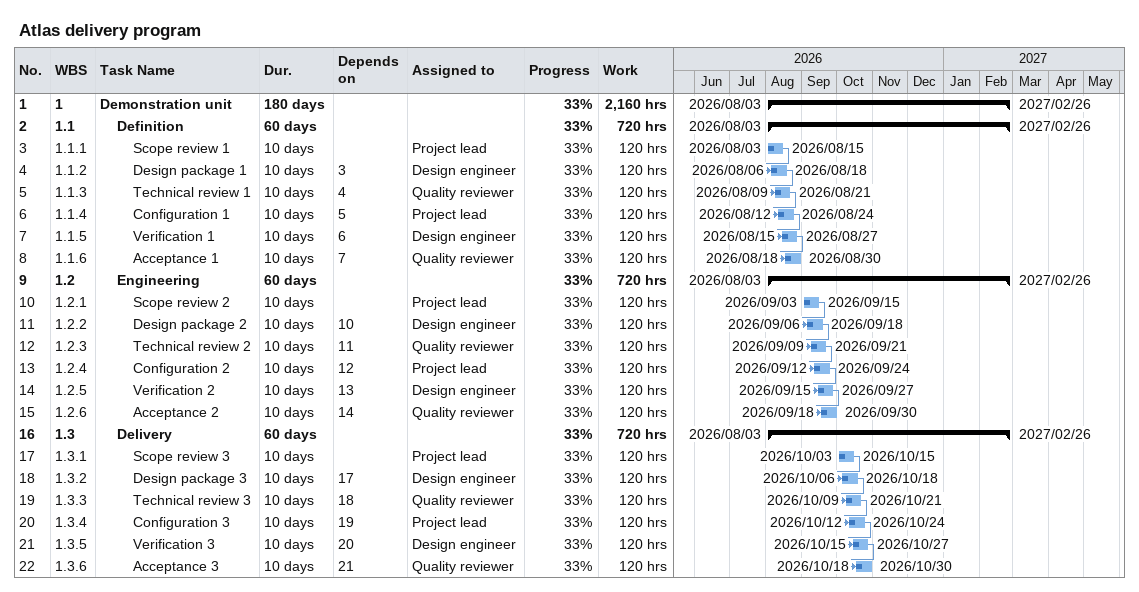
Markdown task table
Atlas delivery program

| ID | WBS | Task | Duration | Start | Finish | Predecessors | Resources | % complete | Work (h) |
|---|---|---|---|---|---|---|---|---|---|
| 1 | 1 | **Demonstration unit** | 180d | 2026-08-03 | 2027-02-26 |  |  | 33 | 2160 |
| 2 | 1.1 | **Definition** | 60d | 2026-08-03 | 2027-02-26 |  |  | 33 | 720 |
| 3 | 1.1.1 | Scope review 1 | 10d | 2026-08-03 | 2026-08-15 |  | Project lead | 33 | 120 |
| 4 | 1.1.2 | Design package 1 | 10d | 2026-08-06 | 2026-08-18 | 3 | Design engineer | 33 | 120 |
| 5 | 1.1.3 | Technical review 1 | 10d | 2026-08-09 | 2026-08-21 | 4 | Quality reviewer | 33 | 120 |
| 6 | 1.1.4 | Configuration 1 | 10d | 2026-08-12 | 2026-08-24 | 5 | Project lead | 33 | 120 |
| 7 | 1.1.5 | Verification 1 | 10d | 2026-08-15 | 2026-08-27 | 6 | Design engineer | 33 | 120 |
| 8 | 1.1.6 | Acceptance 1 | 10d | 2026-08-18 | 2026-08-30 | 7 | Quality reviewer | 33 | 120 |
| 9 | 1.2 | **Engineering** | 60d | 2026-08-03 | 2027-02-26 |  |  | 33 | 720 |
| 10 | 1.2.1 | Scope review 2 | 10d | 2026-09-03 | 2026-09-15 |  | Project lead | 33 | 120 |
| 11 | 1.2.2 | Design package 2 | 10d | 2026-09-06 | 2026-09-18 | 10 | Design engineer | 33 | 120 |
| 12 | 1.2.3 | Technical review 2 | 10d | 2026-09-09 | 2026-09-21 | 11 | Quality reviewer | 33 | 120 |
| 13 | 1.2.4 | Configuration 2 | 10d | 2026-09-12 | 2026-09-24 | 12 | Project lead | 33 | 120 |
| 14 | 1.2.5 | Verification 2 | 10d | 2026-09-15 | 2026-09-27 | 13 | Design engineer | 33 | 120 |
| 15 | 1.2.6 | Acceptance 2 | 10d | 2026-09-18 | 2026-09-30 | 14 | Quality reviewer | 33 | 120 |
| 16 | 1.3 | **Delivery** | 60d | 2026-08-03 | 2027-02-26 |  |  | 33 | 720 |
| 17 | 1.3.1 | Scope review 3 | 10d | 2026-10-03 | 2026-10-15 |  | Project lead | 33 | 120 |
| 18 | 1.3.2 | Design package 3 | 10d | 2026-10-06 | 2026-10-18 | 17 | Design engineer | 33 | 120 |
| 19 | 1.3.3 | Technical review 3 | 10d | 2026-10-09 | 2026-10-21 | 18 | Quality reviewer | 33 | 120 |
| 20 | 1.3.4 | Configuration 3 | 10d | 2026-10-12 | 2026-10-24 | 19 | Project lead | 33 | 120 |
| 21 | 1.3.5 | Verification 3 | 10d | 2026-10-15 | 2026-10-27 | 20 | Design engineer | 33 | 120 |
| 22 | 1.3.6 | Acceptance 3 | 10d | 2026-10-18 | 2026-10-30 | 21 | Quality reviewer | 33 | 120 |
